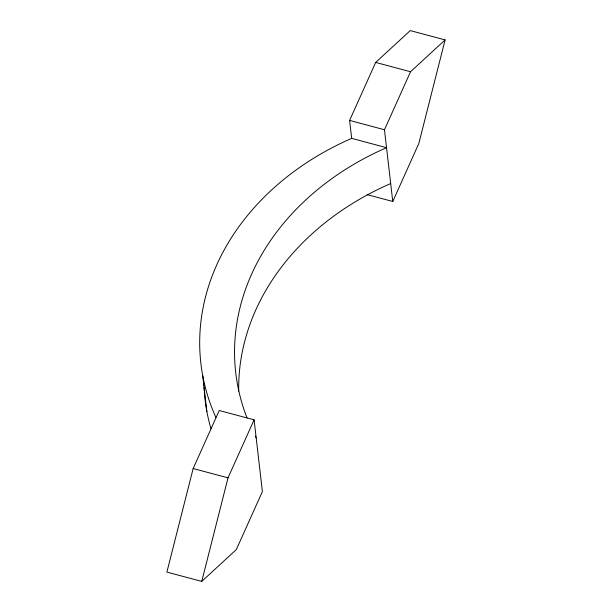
<?xml version="1.0" encoding="UTF-8"?>
<svg xmlns="http://www.w3.org/2000/svg" width="612" height="612" viewBox="0 0 612 612"><rect width="100%" height="100%" fill="white"/><g stroke="black" fill="none" stroke-linecap="round" stroke-linejoin="round"><path stroke-width="0.92" d="M193.162 468.54L166.892 572.09L201.753 581.4L236.324 549.576L262.395 491.566L254.095 419.832L219.234 410.522L193.162 468.54L228.024 477.85L254.095 419.832M201.753 581.4L228.024 477.85M215.875 417.384A270.42 220.144 -6.6 0 1 351.678 138.373L349.605 120.434L375.676 62.424L410.247 30.6L445.108 39.91L418.838 143.46L392.766 201.478L367.078 194.616M392.766 201.478L384.466 129.752L410.537 71.734L445.108 39.91M375.676 62.424L410.537 71.734M349.605 120.434L384.466 129.752M351.678 138.373L386.539 147.683A270.42 220.144 -6.6 0 0 247.064 417.996M202.694 375.47L206.841 411.333M256.168 437.764A270.42 220.144 -6.6 0 1 255.288 436.081M238.718 391.037A270.42 220.144 -6.6 0 1 390.685 183.546M210.926 428.584A270.42 220.144 -6.6 0 1 204.4 392.881M204.263 391.022A270.42 220.144 -6.6 0 1 204.041 387.304M203.964 385.445A270.42 220.144 -6.6 0 1 203.903 383.586"/></g></svg>
